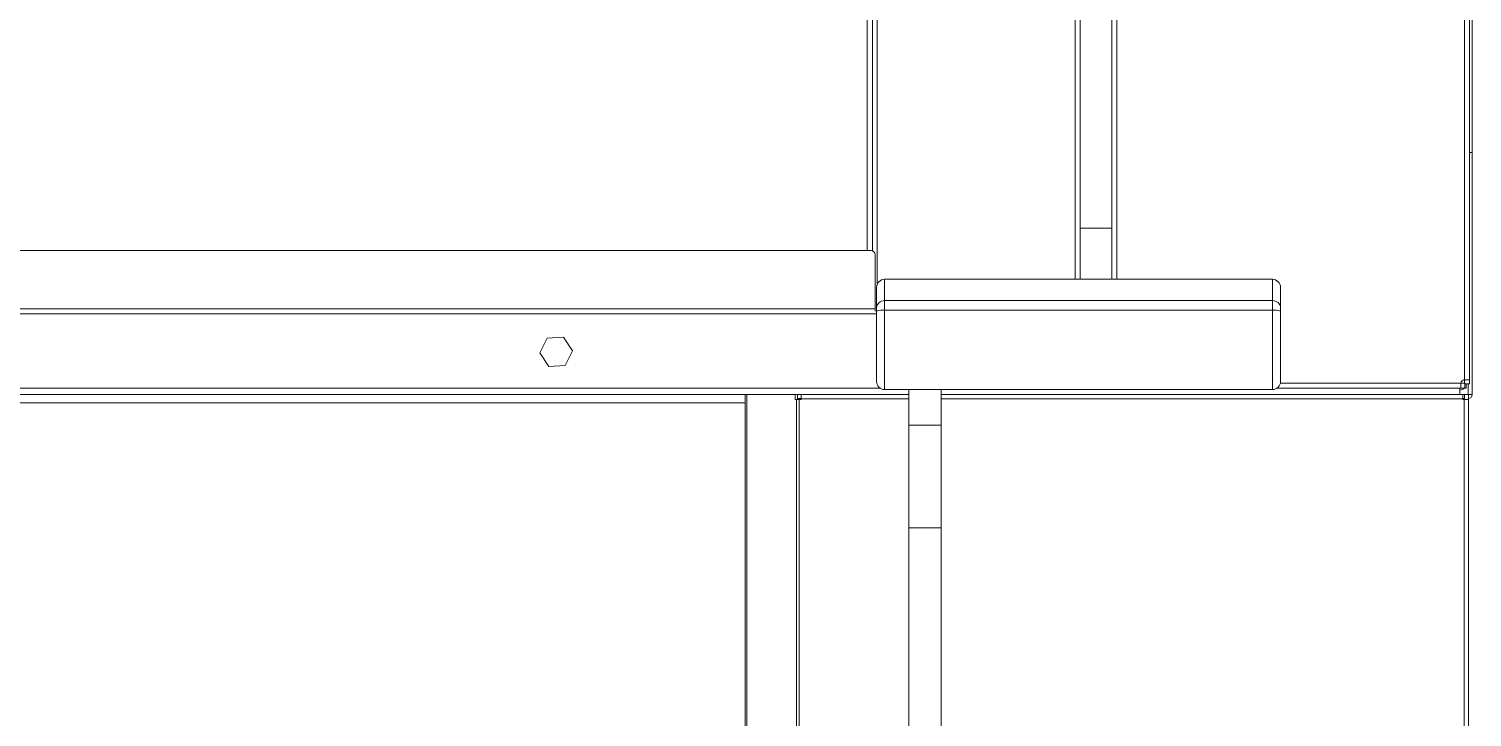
# Model space of a CAD drawing. Header units: millimetres. Extents: x 54215 to 67697, y 23496 to 56611.
# Drawn here: x 57372.22 to 57407.94, y 37580.07 to 37597.11 of the extents above; entities that cross this region are included whole.
import ezdxf

# ---------------------------------------------------------------- set-up
doc = ezdxf.new("R2010")
doc.units = ezdxf.units.MM
doc.layers.add('0 rölöve', color=7, linetype='Continuous', true_color=0xf1380e)
doc.layers.add('no3_tefriş arka ince', color=65, linetype='Continuous', lineweight=13)

# ---------------------------------------------------------------- blocks, each defined once
blk = doc.blocks.new('fimak tirimli')
at = {"layer": 'no3_tefriş arka ince', "linetype": 'Continuous', "lineweight": 0}
for p, q in [((1993.568, 4665.489), (1993.568, 4727.002)), ((1993.689, 4665.489), (1993.689, 4727.002)), ((2002.298, 4727.002), (2002.298, 4663.003)), ((2002.419, 4727.002), (2002.419, 4663.003)), ((2002.486, 4727.135), (2002.486, 4668.633)), ((1993.567, 4726.453), (1993.567, 4666.753)), ((1987.764, 4726.333), (1987.764, 4665.376)), ((1992.662, 4726.333), (1992.662, 4665.489)), ((1992.783, 4726.333), (1992.783, 4665.489)), ((1987.512, 4666.203), (1987.512, 4724.763)), ((1987.642, 4666.197), (1987.642, 4724.769)), ((1987.643, 4724.769), (1987.643, 4666.197)), ((2002.419, 4668.633), (2002.486, 4668.633)), ((2002.486, 4668.628), (2002.419, 4668.628)), ((2002.486, 4668.628), (2002.486, 4668.633)), ((2002.486, 4662.633), (2002.486, 4668.628)), ((1992.783, 4666.753), (1993.567, 4666.753)), ((1993.568, 4666.753), (1993.567, 4666.753)), ((1993.568, 4665.489), (1993.568, 4666.753)), ((1987.609, 4666.203), (1931.509, 4666.203)), ((1987.709, 4664.754), (1987.709, 4666.103)), ((1997.544, 4665.489), (1987.944, 4665.489)), ((1987.944, 4665.489), (1987.944, 4664.962)), ((1997.544, 4664.962), (1997.544, 4665.489)), ((1987.744, 4664.779), (1987.744, 4665.289)), ((1997.744, 4665.289), (1997.744, 4664.779)), ((1931.409, 4664.754), (1987.709, 4664.754)), ((1987.709, 4664.754), (1987.709, 4664.702)), ((1987.744, 4664.7), (1987.744, 4664.779)), ((1987.744, 4662.959), (1987.744, 4664.7)), ((1987.944, 4664.962), (1987.944, 4664.725)), ((1987.944, 4664.962), (1997.544, 4664.962)), ((1997.544, 4664.725), (1987.944, 4664.725)), ((1987.944, 4664.725), (1987.944, 4662.759)), ((1997.544, 4664.725), (1997.544, 4664.962)), ((1997.544, 4662.759), (1997.544, 4664.725)), ((1997.744, 4664.779), (1997.744, 4664.7)), ((1997.744, 4664.7), (1997.744, 4662.959)), ((1931.409, 4664.633), (1987.643, 4664.633)), ((1987.744, 4664.633), (1987.643, 4664.633)), ((1987.643, 4664.633), (1987.643, 4664.633)), ((1979.59, 4664.03), (1979.41, 4663.669)), ((1979.994, 4664.054), (1979.59, 4664.03)), ((1980.216, 4663.717), (1979.994, 4664.054)), ((1979.41, 4663.669), (1979.632, 4663.331)), ((1980.036, 4663.356), (1980.216, 4663.717)), ((1979.632, 4663.331), (1980.036, 4663.356)), ((1997.739, 4662.914), (2002.208, 4662.914)), ((2002.208, 4662.793), (2002.208, 4662.913)), ((2002.308, 4662.913), (2002.208, 4662.913)), ((2002.298, 4662.913), (2002.298, 4663.003)), ((2002.419, 4663.003), (2002.299, 4663.003)), ((2002.299, 4663.003), (2002.299, 4662.904)), ((2002.308, 4662.904), (2002.419, 4662.904)), ((2002.308, 4662.904), (2002.308, 4662.793)), ((2002.34, 4662.904), (2002.34, 4662.793)), ((2002.386, 4662.633), (2002.386, 4662.904)), ((2002.419, 4663.003), (2002.419, 4662.904)), ((1921.494, 4662.633), (1984.494, 4662.633)), ((1987.833, 4662.793), (1925.332, 4662.793)), ((1984.494, 4630.633), (1984.494, 4662.633)), ((1984.494, 4662.633), (1984.534, 4662.633)), ((1984.534, 4630.633), (1984.534, 4662.633)), ((1984.534, 4662.633), (1985.73, 4662.633)), ((1985.73, 4662.633), (1985.73, 4662.513)), ((1985.791, 4662.633), (1985.73, 4662.633)), ((1985.73, 4662.513), (1985.767, 4662.513)), ((1985.767, 4630.753), (1985.767, 4662.513)), ((1985.767, 4662.513), (1985.829, 4662.513)), ((1985.791, 4662.633), (1985.791, 4662.513)), ((1985.875, 4662.633), (1985.791, 4662.633)), ((1985.875, 4662.533), (1985.791, 4662.533)), ((1985.829, 4630.753), (1985.829, 4662.513)), ((1985.829, 4662.513), (1985.875, 4662.513)), ((1985.875, 4662.532), (1985.875, 4662.633)), ((1988.544, 4662.633), (1985.875, 4662.633)), ((1985.875, 4662.513), (1985.875, 4662.532)), ((1988.544, 4662.532), (1985.875, 4662.532)), ((1987.944, 4662.759), (1997.544, 4662.759)), ((1988.544, 4662.759), (1988.544, 4661.88)), ((1989.344, 4662.759), (1989.344, 4661.88)), ((2002.252, 4662.633), (1989.344, 4662.633)), ((2002.252, 4662.532), (1989.344, 4662.532)), ((1997.655, 4662.793), (2002.208, 4662.793)), ((2002.18, 4662.793), (2002.18, 4662.633)), ((2002.195, 4662.747), (2002.18, 4662.735)), ((2002.308, 4662.793), (2002.208, 4662.793)), ((2002.252, 4662.633), (2002.252, 4662.532)), ((2002.252, 4662.633), (2002.294, 4662.633)), ((2002.252, 4662.533), (2002.294, 4662.533)), ((2002.252, 4662.532), (2002.252, 4662.513)), ((2002.252, 4662.513), (2002.293, 4662.513)), ((2002.293, 4662.513), (2002.293, 4662.533)), ((2002.293, 4630.753), (2002.293, 4662.513)), ((2002.293, 4662.513), (2002.394, 4662.513)), ((2002.294, 4662.633), (2002.394, 4662.633)), ((2002.294, 4662.513), (2002.294, 4662.633)), ((2002.308, 4662.793), (2002.34, 4662.793)), ((2002.486, 4662.633), (2002.386, 4662.633)), ((2002.394, 4662.513), (2002.394, 4662.633)), ((2002.394, 4662.532), (2002.395, 4662.532)), ((2002.394, 4630.753), (2002.394, 4662.513)), ((2002.395, 4662.532), (2002.395, 4630.734)), ((1921.494, 4662.432), (1984.494, 4662.432)), ((1988.544, 4661.88), (1989.344, 4661.88)), ((1988.544, 4661.88), (1988.544, 4659.335)), ((1989.344, 4661.88), (1989.344, 4659.335)), ((1988.544, 4659.335), (1989.344, 4659.335)), ((1988.544, 4659.335), (1988.544, 4645.469)), ((1989.344, 4659.335), (1989.344, 4645.469))]:
    blk.add_line(p, q, dxfattribs=at)
for centre, radius, start, end in [((1987.609, 4666.103), 0.1, 0, 90), ((1987.944, 4665.289), 0.2, 90, 180), ((1997.544, 4665.289), 0.2, 0, 90), ((1987.936, 4664.77), 0.192, 87.4901, 177.2512), ((1987.895, 4664.301), 0.427, 83.3706, 110.697), ((1997.553, 4664.77), 0.192, 2.7497, 92.5107), ((1997.594, 4664.301), 0.427, 69.3036, 96.6293), ((1987.944, 4662.959), 0.2, 180, 270), ((1997.544, 4662.959), 0.2, 270, 0), ((2002.308, 4662.904), 0.1, 95.8602, 174.1398), ((2002.18, 4662.906), 0.16, 270, 315.0694), ((2002.386, 4662.633), 0.0001, 270, 0), ((2002.386, 4662.633), 0.1, 274.5884, 0)]:
    blk.add_arc(centre, radius, start, end, dxfattribs=at)
for points, knots in [([(2002.208, 4662.914), (2002.208, 4662.898), (2002.208, 4662.866), (2002.208, 4662.826), (2002.208, 4662.798), (2002.208, 4662.795), (2002.208, 4662.793)], [0, 0, 0, 0, 0.249991, 0.500016, 0.750015, 1, 1, 1, 1]), ([(2002.419, 4663.003), (2002.417, 4663.003), (2002.413, 4663.003), (2002.385, 4663.003), (2002.345, 4663.003), (2002.313, 4663.003), (2002.298, 4663.003)], [0, 0, 0, 0, 0.249985, 0.499973, 0.749996, 1, 1, 1, 1])]:
    blk.add_open_spline(points, degree=3, knots=knots, dxfattribs=at)

msp = doc.modelspace()

# ---------------------------------------------------------------- block references
at = {"layer": '0 rölöve'}
msp.add_blockref('fimak tirimli', (55405.452, 32925.421), dxfattribs=at)

doc.saveas('drawing.dxf')
